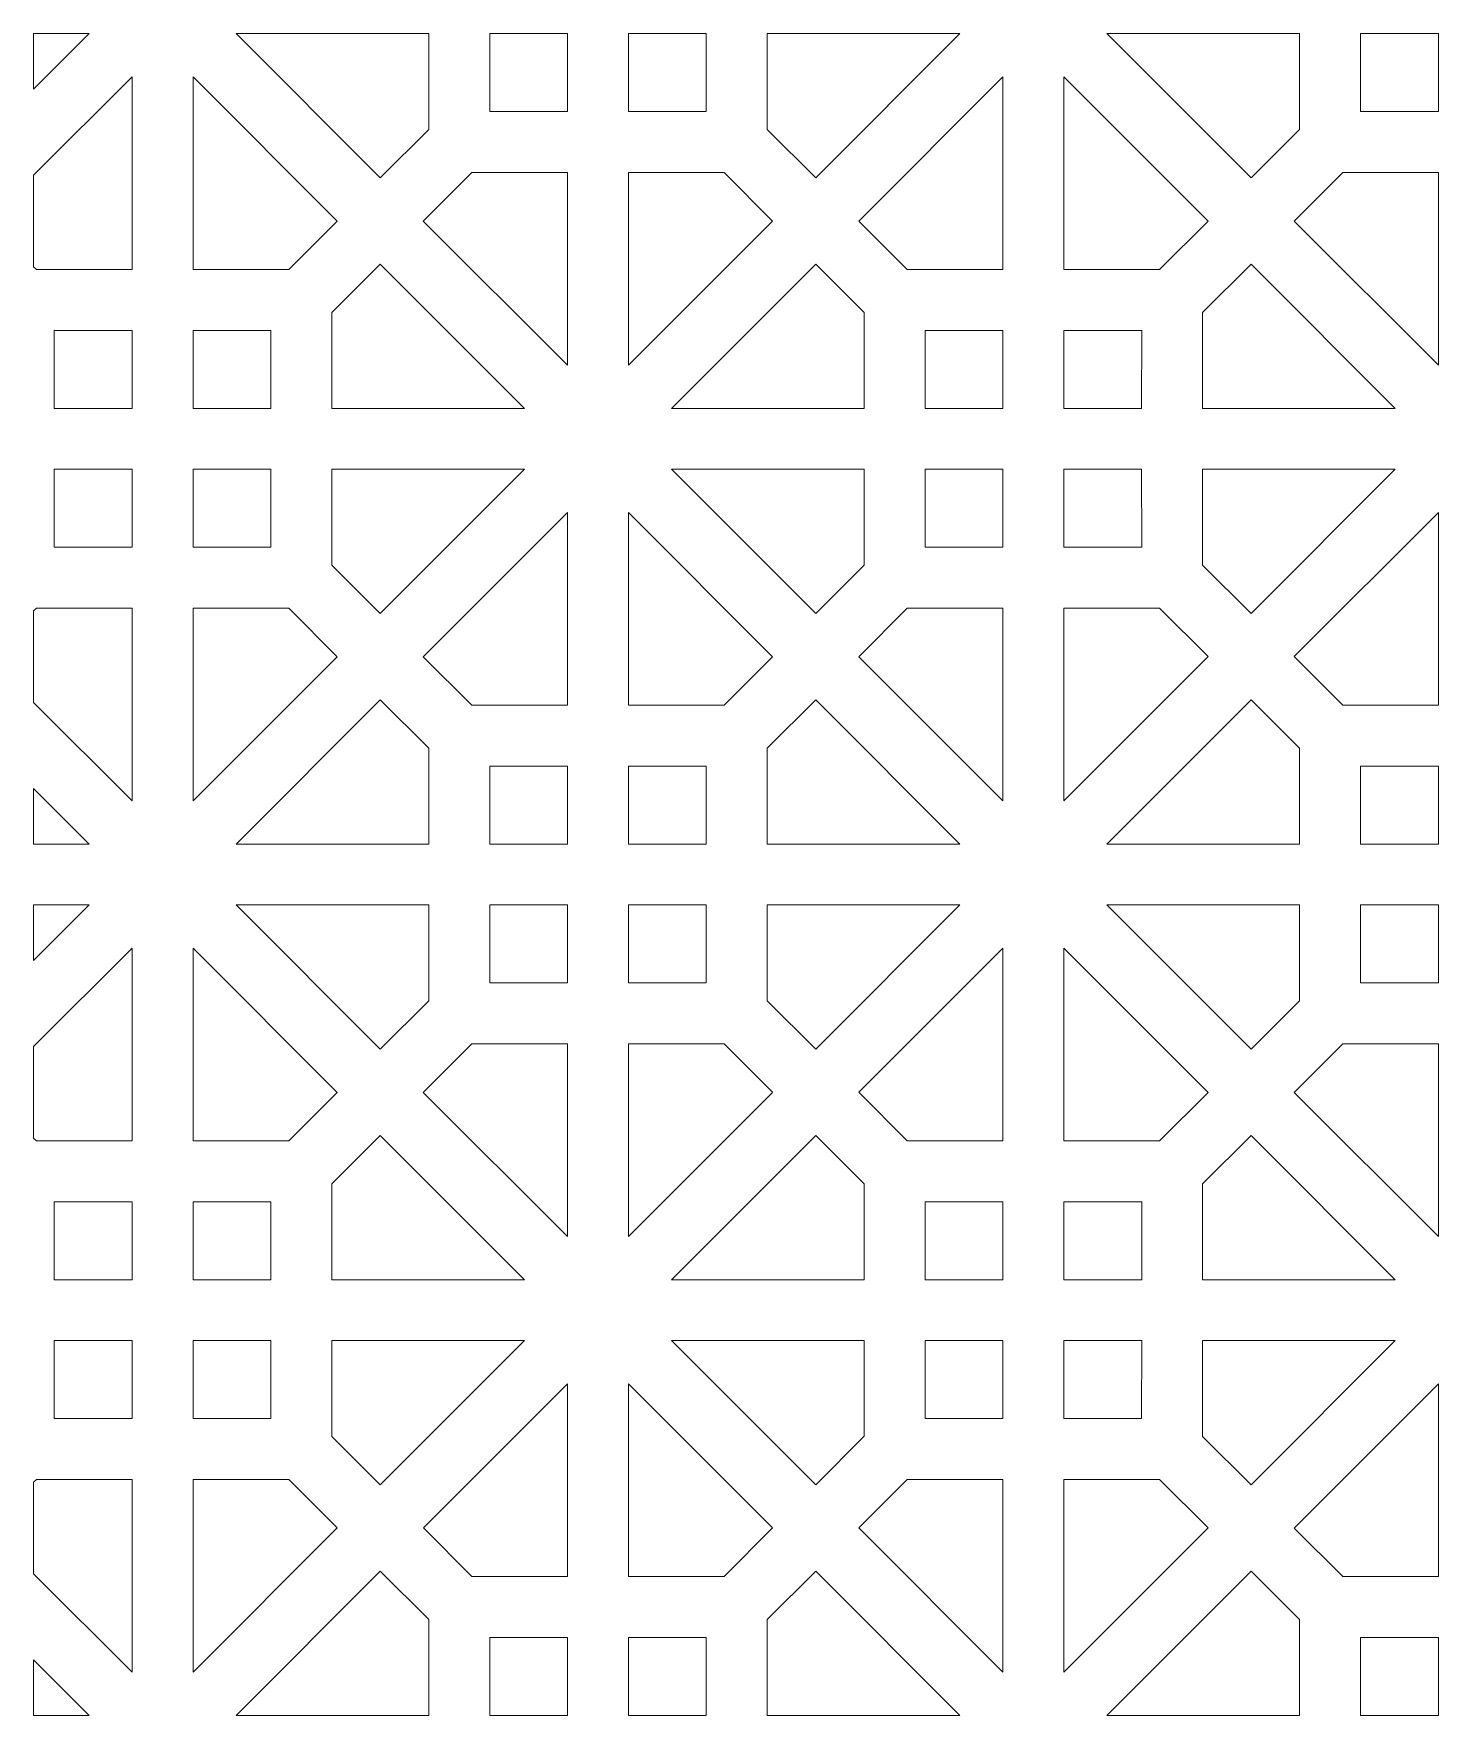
# Model space of a CAD drawing. Header units: centimetres. Extents: x -89 to 89, y -100 to 100.
# Drawn here: x -88.69 to -47.17, y -52.53 to -2.86 of the extents above; entities that cross this region are included whole.
import ezdxf

# ---------------------------------------------------------------- set-up
doc = ezdxf.new("R2010")
doc.units = ezdxf.units.CM
doc.header["$MEASUREMENT"] = 0
doc.layers.add('layer 1', color=7, linetype='Continuous')

msp = doc.modelspace()

# ---------------------------------------------------------------- linework, layer by layer
at = {"layer": 'layer 1', "color": 230, "lineweight": 9}
for points, knots in [([(-88.68714, -4.49463), (-88.68714, -4.49463), (-87.04896, -2.85646), (-87.04896, -2.85646), (-87.04896, -2.85646), (-87.04896, -2.85646), (-88.6865, -2.85623), (-88.6865, -2.85623), (-88.6865, -2.85623), (-88.6865, -2.85623), (-88.68714, -4.49463), (-88.68714, -4.49463)], [0, 0, 0, 0, 0.25, 0.25, 0.25, 0.25, 0.5, 0.5, 0.5, 0.5, 1, 1, 1, 1]), ([(-82.7034, -2.85648), (-82.7034, -2.85648), (-78.44159, -7.11829), (-78.44159, -7.11829), (-78.44159, -7.11829), (-78.44159, -7.11829), (-77.00625, -5.68331), (-77.00625, -5.68331), (-77.00625, -5.68331), (-77.00625, -5.68331), (-77.00624, -2.85621), (-77.00624, -2.85621), (-77.00624, -2.85621), (-77.00624, -2.85621), (-82.7034, -2.85648), (-82.7034, -2.85648)], [0, 0, 0, 0, 0.2, 0.2, 0.2, 0.2, 0.4, 0.4, 0.4, 0.4, 0.6, 0.6, 0.6, 0.6, 1, 1, 1, 1]), ([(-75.20688, -2.85648), (-75.20688, -2.85648), (-72.90686, -2.85648), (-72.90686, -2.85648), (-72.90686, -2.85648), (-72.90686, -2.85648), (-72.90622, -5.15617), (-72.90622, -5.15617), (-72.90622, -5.15617), (-72.90622, -5.15617), (-75.20624, -5.15617), (-75.20624, -5.15617), (-75.20624, -5.15617), (-75.20624, -5.15617), (-75.20688, -2.85648), (-75.20688, -2.85648)], [0, 0, 0, 0, 0.2, 0.2, 0.2, 0.2, 0.4, 0.4, 0.4, 0.4, 0.6, 0.6, 0.6, 0.6, 1, 1, 1, 1]), ([(-71.10686, -5.15645), (-71.10686, -5.15645), (-68.80688, -5.15644), (-68.80688, -5.15644), (-68.80688, -5.15644), (-68.80688, -5.15644), (-68.80625, -2.85621), (-68.80625, -2.85621), (-68.80625, -2.85621), (-68.80625, -2.85621), (-71.10622, -2.85622), (-71.10622, -2.85622), (-71.10622, -2.85622), (-71.10622, -2.85622), (-71.10686, -5.15645), (-71.10686, -5.15645)], [0, 0, 0, 0, 0.2, 0.2, 0.2, 0.2, 0.4, 0.4, 0.4, 0.4, 0.6, 0.6, 0.6, 0.6, 1, 1, 1, 1]), ([(-67.00688, -5.68365), (-67.00688, -5.68365), (-67.00688, -2.85648), (-67.00688, -2.85648), (-67.00688, -2.85648), (-67.00688, -2.85648), (-61.30968, -2.85621), (-61.30968, -2.85621), (-61.30968, -2.85621), (-61.30968, -2.85621), (-65.57155, -7.11806), (-65.57155, -7.11806), (-65.57155, -7.11806), (-65.57155, -7.11806), (-67.00688, -5.68365), (-67.00688, -5.68365)], [0, 0, 0, 0, 0.2, 0.2, 0.2, 0.2, 0.4, 0.4, 0.4, 0.4, 0.6, 0.6, 0.6, 0.6, 1, 1, 1, 1]), ([(-51.26812, -2.85648), (-51.26812, -2.85648), (-51.26812, -5.68378), (-51.26812, -5.68378), (-51.26812, -5.68378), (-51.26812, -5.68378), (-52.70212, -7.11814), (-52.70212, -7.11814), (-52.70212, -7.11814), (-52.70212, -7.11814), (-56.96407, -2.85621), (-56.96407, -2.85621), (-56.96407, -2.85621), (-56.96407, -2.85621), (-51.26812, -2.85648), (-51.26812, -2.85648)], [0, 0, 0, 0, 0.2, 0.2, 0.2, 0.2, 0.4, 0.4, 0.4, 0.4, 0.6, 0.6, 0.6, 0.6, 1, 1, 1, 1]), ([(-47.16814, -5.15652), (-47.16814, -5.15652), (-47.16814, -2.85648), (-47.16814, -2.85648), (-47.16814, -2.85648), (-47.16814, -2.85648), (-49.46749, -2.85621), (-49.46749, -2.85621), (-49.46749, -2.85621), (-49.46749, -2.85621), (-49.46748, -5.15625), (-49.46748, -5.15625), (-49.46748, -5.15625), (-49.46748, -5.15625), (-47.16814, -5.15652), (-47.16814, -5.15652)], [0, 0, 0, 0, 0.2, 0.2, 0.2, 0.2, 0.4, 0.4, 0.4, 0.4, 0.6, 0.6, 0.6, 0.6, 1, 1, 1, 1]), ([(-88.68714, -9.74206), (-88.68714, -9.74206), (-88.60342, -9.8258), (-88.60342, -9.8258), (-88.60342, -9.8258), (-88.60342, -9.8258), (-85.77556, -9.82553), (-85.77556, -9.82553), (-85.77556, -9.82553), (-85.77556, -9.82553), (-85.77558, -4.129), (-85.77558, -4.129), (-85.77558, -4.129), (-85.77558, -4.129), (-88.6865, -7.03992), (-88.6865, -7.03992), (-88.6865, -7.03992), (-88.6865, -7.03992), (-88.68714, -9.74206), (-88.68714, -9.74206)], [0, 0, 0, 0, 0.16666667, 0.16666667, 0.16666667, 0.16666667, 0.33333333, 0.33333333, 0.33333333, 0.33333333, 0.5, 0.5, 0.5, 0.5, 0.66666667, 0.66666667, 0.66666667, 0.66666667, 1, 1, 1, 1]), ([(-79.71436, -8.39112), (-79.71436, -8.39112), (-83.9762, -4.12927), (-83.9762, -4.12927), (-83.9762, -4.12927), (-83.9762, -4.12927), (-83.97556, -9.82553), (-83.97556, -9.82553), (-83.97556, -9.82553), (-83.97556, -9.82553), (-81.14841, -9.82553), (-81.14841, -9.82553), (-81.14841, -9.82553), (-81.14841, -9.82553), (-79.71436, -8.39112), (-79.71436, -8.39112)], [0, 0, 0, 0, 0.2, 0.2, 0.2, 0.2, 0.4, 0.4, 0.4, 0.4, 0.6, 0.6, 0.6, 0.6, 1, 1, 1, 1]), ([(-60.03749, -4.12929), (-60.03749, -4.12929), (-64.29936, -8.39119), (-64.29936, -8.39119), (-64.29936, -8.39119), (-64.29936, -8.39119), (-62.86404, -9.8256), (-62.86404, -9.8256), (-62.86404, -9.8256), (-62.86404, -9.8256), (-60.03685, -9.8256), (-60.03685, -9.8256), (-60.03685, -9.8256), (-60.03685, -9.8256), (-60.03749, -4.12929), (-60.03749, -4.12929)], [0, 0, 0, 0, 0.2, 0.2, 0.2, 0.2, 0.4, 0.4, 0.4, 0.4, 0.6, 0.6, 0.6, 0.6, 1, 1, 1, 1]), ([(-53.97555, -8.39121), (-53.97555, -8.39121), (-58.23749, -4.12928), (-58.23749, -4.12928), (-58.23749, -4.12928), (-58.23749, -4.12928), (-58.23685, -9.82559), (-58.23685, -9.82559), (-58.23685, -9.82559), (-58.23685, -9.82559), (-55.40955, -9.82561), (-55.40955, -9.82561), (-55.40955, -9.82561), (-55.40955, -9.82561), (-53.97555, -8.39121), (-53.97555, -8.39121)], [0, 0, 0, 0, 0.2, 0.2, 0.2, 0.2, 0.4, 0.4, 0.4, 0.4, 0.6, 0.6, 0.6, 0.6, 1, 1, 1, 1]), ([(-77.1688, -8.39109), (-77.1688, -8.39109), (-72.90686, -12.65302), (-72.90686, -12.65302), (-72.90686, -12.65302), (-72.90686, -12.65302), (-72.90622, -6.95617), (-72.90622, -6.95617), (-72.90622, -6.95617), (-72.90622, -6.95617), (-75.73352, -6.95615), (-75.73352, -6.95615), (-75.73352, -6.95615), (-75.73352, -6.95615), (-77.1688, -8.39109), (-77.1688, -8.39109)], [0, 0, 0, 0, 0.2, 0.2, 0.2, 0.2, 0.4, 0.4, 0.4, 0.4, 0.6, 0.6, 0.6, 0.6, 1, 1, 1, 1]), ([(-71.10686, -12.65301), (-71.10686, -12.65301), (-66.84499, -8.39111), (-66.84499, -8.39111), (-66.84499, -8.39111), (-66.84499, -8.39111), (-68.27903, -6.95616), (-68.27903, -6.95616), (-68.27903, -6.95616), (-68.27903, -6.95616), (-71.10622, -6.95616), (-71.10622, -6.95616), (-71.10622, -6.95616), (-71.10622, -6.95616), (-71.10686, -12.65301), (-71.10686, -12.65301)], [0, 0, 0, 0, 0.2, 0.2, 0.2, 0.2, 0.4, 0.4, 0.4, 0.4, 0.6, 0.6, 0.6, 0.6, 1, 1, 1, 1]), ([(-51.42998, -8.3912), (-51.42998, -8.3912), (-47.16814, -12.65305), (-47.16814, -12.65305), (-47.16814, -12.65305), (-47.16814, -12.65305), (-47.1675, -6.95625), (-47.1675, -6.95625), (-47.1675, -6.95625), (-47.1675, -6.95625), (-49.99465, -6.95625), (-49.99465, -6.95625), (-49.99465, -6.95625), (-49.99465, -6.95625), (-51.42998, -8.3912), (-51.42998, -8.3912)], [0, 0, 0, 0, 0.2, 0.2, 0.2, 0.2, 0.4, 0.4, 0.4, 0.4, 0.6, 0.6, 0.6, 0.6, 1, 1, 1, 1]), ([(-79.87622, -13.92584), (-79.87622, -13.92584), (-79.87622, -11.09854), (-79.87622, -11.09854), (-79.87622, -11.09854), (-79.87622, -11.09854), (-78.44094, -9.66364), (-78.44094, -9.66364), (-78.44094, -9.66364), (-78.44094, -9.66364), (-74.17899, -13.92557), (-74.17899, -13.92557), (-74.17899, -13.92557), (-74.17899, -13.92557), (-79.87622, -13.92584), (-79.87622, -13.92584)], [0, 0, 0, 0, 0.2, 0.2, 0.2, 0.2, 0.4, 0.4, 0.4, 0.4, 0.6, 0.6, 0.6, 0.6, 1, 1, 1, 1]), ([(-64.13747, -11.09865), (-64.13747, -11.09865), (-64.13747, -13.92582), (-64.13747, -13.92582), (-64.13747, -13.92582), (-64.13747, -13.92582), (-69.83339, -13.92555), (-69.83339, -13.92555), (-69.83339, -13.92555), (-69.83339, -13.92555), (-65.57152, -9.6637), (-65.57152, -9.6637), (-65.57152, -9.6637), (-65.57152, -9.6637), (-64.13747, -11.09865), (-64.13747, -11.09865)], [0, 0, 0, 0, 0.2, 0.2, 0.2, 0.2, 0.4, 0.4, 0.4, 0.4, 0.6, 0.6, 0.6, 0.6, 1, 1, 1, 1]), ([(-48.44095, -13.92582), (-48.44095, -13.92582), (-52.70276, -9.66401), (-52.70276, -9.66401), (-52.70276, -9.66401), (-52.70276, -9.66401), (-54.13682, -11.09845), (-54.13682, -11.09845), (-54.13682, -11.09845), (-54.13682, -11.09845), (-54.13683, -13.92555), (-54.13683, -13.92555), (-54.13683, -13.92555), (-54.13683, -13.92555), (-48.44095, -13.92582), (-48.44095, -13.92582)], [0, 0, 0, 0, 0.2, 0.2, 0.2, 0.2, 0.4, 0.4, 0.4, 0.4, 0.6, 0.6, 0.6, 0.6, 1, 1, 1, 1]), ([(-88.07622, -13.92584), (-88.07622, -13.92584), (-85.7762, -13.92584), (-85.7762, -13.92584), (-85.7762, -13.92584), (-85.7762, -13.92584), (-85.77555, -11.62553), (-85.77555, -11.62553), (-85.77555, -11.62553), (-85.77555, -11.62553), (-88.07558, -11.62553), (-88.07558, -11.62553), (-88.07558, -11.62553), (-88.07558, -11.62553), (-88.07622, -13.92584), (-88.07622, -13.92584)], [0, 0, 0, 0, 0.2, 0.2, 0.2, 0.2, 0.4, 0.4, 0.4, 0.4, 0.6, 0.6, 0.6, 0.6, 1, 1, 1, 1]), ([(-83.9762, -11.6258), (-83.9762, -11.6258), (-83.9762, -13.92584), (-83.9762, -13.92584), (-83.9762, -13.92584), (-83.9762, -13.92584), (-81.67557, -13.92557), (-81.67557, -13.92557), (-81.67557, -13.92557), (-81.67557, -13.92557), (-81.67558, -11.62553), (-81.67558, -11.62553), (-81.67558, -11.62553), (-81.67558, -11.62553), (-83.9762, -11.6258), (-83.9762, -11.6258)], [0, 0, 0, 0, 0.2, 0.2, 0.2, 0.2, 0.4, 0.4, 0.4, 0.4, 0.6, 0.6, 0.6, 0.6, 1, 1, 1, 1]), ([(-60.03749, -11.62585), (-60.03749, -11.62585), (-62.33747, -11.62586), (-62.33747, -11.62586), (-62.33747, -11.62586), (-62.33747, -11.62586), (-62.33682, -13.92555), (-62.33682, -13.92555), (-62.33682, -13.92555), (-62.33682, -13.92555), (-60.03685, -13.92554), (-60.03685, -13.92554), (-60.03685, -13.92554), (-60.03685, -13.92554), (-60.03749, -11.62585), (-60.03749, -11.62585)], [0, 0, 0, 0, 0.2, 0.2, 0.2, 0.2, 0.4, 0.4, 0.4, 0.4, 0.6, 0.6, 0.6, 0.6, 1, 1, 1, 1]), ([(-55.93747, -13.92582), (-55.93747, -13.92582), (-58.23749, -13.92582), (-58.23749, -13.92582), (-58.23749, -13.92582), (-58.23749, -13.92582), (-58.23685, -11.62559), (-58.23685, -11.62559), (-58.23685, -11.62559), (-58.23685, -11.62559), (-55.93683, -11.62559), (-55.93683, -11.62559), (-55.93683, -11.62559), (-55.93683, -11.62559), (-55.93747, -13.92582), (-55.93747, -13.92582)], [0, 0, 0, 0, 0.2, 0.2, 0.2, 0.2, 0.4, 0.4, 0.4, 0.4, 0.6, 0.6, 0.6, 0.6, 1, 1, 1, 1]), ([(-88.07622, -15.72584), (-88.07622, -15.72584), (-85.7762, -15.72584), (-85.7762, -15.72584), (-85.7762, -15.72584), (-85.7762, -15.72584), (-85.77556, -18.02553), (-85.77556, -18.02553), (-85.77556, -18.02553), (-85.77556, -18.02553), (-88.07558, -18.02553), (-88.07558, -18.02553), (-88.07558, -18.02553), (-88.07558, -18.02553), (-88.07622, -15.72584), (-88.07622, -15.72584)], [0, 0, 0, 0, 0.2, 0.2, 0.2, 0.2, 0.4, 0.4, 0.4, 0.4, 0.6, 0.6, 0.6, 0.6, 1, 1, 1, 1]), ([(-83.9762, -18.02581), (-83.9762, -18.02581), (-81.67622, -18.0258), (-81.67622, -18.0258), (-81.67622, -18.0258), (-81.67622, -18.0258), (-81.67559, -15.72557), (-81.67559, -15.72557), (-81.67559, -15.72557), (-81.67559, -15.72557), (-83.97556, -15.72558), (-83.97556, -15.72558), (-83.97556, -15.72558), (-83.97556, -15.72558), (-83.9762, -18.02581), (-83.9762, -18.02581)], [0, 0, 0, 0, 0.2, 0.2, 0.2, 0.2, 0.4, 0.4, 0.4, 0.4, 0.6, 0.6, 0.6, 0.6, 1, 1, 1, 1]), ([(-79.87622, -18.55301), (-79.87622, -18.55301), (-79.87622, -15.72584), (-79.87622, -15.72584), (-79.87622, -15.72584), (-79.87622, -15.72584), (-74.17902, -15.72557), (-74.17902, -15.72557), (-74.17902, -15.72557), (-74.17902, -15.72557), (-78.44089, -19.98742), (-78.44089, -19.98742), (-78.44089, -19.98742), (-78.44089, -19.98742), (-79.87622, -18.55301), (-79.87622, -18.55301)], [0, 0, 0, 0, 0.2, 0.2, 0.2, 0.2, 0.4, 0.4, 0.4, 0.4, 0.6, 0.6, 0.6, 0.6, 1, 1, 1, 1]), ([(-64.13747, -15.72582), (-64.13747, -15.72582), (-64.13747, -18.55312), (-64.13747, -18.55312), (-64.13747, -18.55312), (-64.13747, -18.55312), (-65.57147, -19.98748), (-65.57147, -19.98748), (-65.57147, -19.98748), (-65.57147, -19.98748), (-69.83342, -15.72555), (-69.83342, -15.72555), (-69.83342, -15.72555), (-69.83342, -15.72555), (-64.13747, -15.72582), (-64.13747, -15.72582)], [0, 0, 0, 0, 0.2, 0.2, 0.2, 0.2, 0.4, 0.4, 0.4, 0.4, 0.6, 0.6, 0.6, 0.6, 1, 1, 1, 1]), ([(-60.03749, -18.02586), (-60.03749, -18.02586), (-60.03749, -15.72582), (-60.03749, -15.72582), (-60.03749, -15.72582), (-60.03749, -15.72582), (-62.33684, -15.72555), (-62.33684, -15.72555), (-62.33684, -15.72555), (-62.33684, -15.72555), (-62.33683, -18.02559), (-62.33683, -18.02559), (-62.33683, -18.02559), (-62.33683, -18.02559), (-60.03749, -18.02586), (-60.03749, -18.02586)], [0, 0, 0, 0, 0.2, 0.2, 0.2, 0.2, 0.4, 0.4, 0.4, 0.4, 0.6, 0.6, 0.6, 0.6, 1, 1, 1, 1]), ([(-55.93747, -15.72582), (-55.93747, -15.72582), (-58.23749, -15.72582), (-58.23749, -15.72582), (-58.23749, -15.72582), (-58.23749, -15.72582), (-58.23686, -18.02559), (-58.23686, -18.02559), (-58.23686, -18.02559), (-58.23686, -18.02559), (-55.93683, -18.02559), (-55.93683, -18.02559), (-55.93683, -18.02559), (-55.93683, -18.02559), (-55.93747, -15.72582), (-55.93747, -15.72582)], [0, 0, 0, 0, 0.2, 0.2, 0.2, 0.2, 0.4, 0.4, 0.4, 0.4, 0.6, 0.6, 0.6, 0.6, 1, 1, 1, 1]), ([(-52.70279, -19.9877), (-52.70279, -19.9877), (-54.13684, -18.5528), (-54.13684, -18.5528), (-54.13684, -18.5528), (-54.13684, -18.5528), (-54.13683, -15.72555), (-54.13683, -15.72555), (-54.13683, -15.72555), (-54.13683, -15.72555), (-48.4403, -15.72555), (-48.4403, -15.72555), (-48.4403, -15.72555), (-48.4403, -15.72555), (-52.70279, -19.9877), (-52.70279, -19.9877)], [0, 0, 0, 0, 0.2, 0.2, 0.2, 0.2, 0.4, 0.4, 0.4, 0.4, 0.6, 0.6, 0.6, 0.6, 1, 1, 1, 1]), ([(-72.90683, -16.99865), (-72.90683, -16.99865), (-77.1687, -21.26055), (-77.1687, -21.26055), (-77.1687, -21.26055), (-77.1687, -21.26055), (-75.73338, -22.69496), (-75.73338, -22.69496), (-75.73338, -22.69496), (-75.73338, -22.69496), (-72.90619, -22.69496), (-72.90619, -22.69496), (-72.90619, -22.69496), (-72.90619, -22.69496), (-72.90683, -16.99865), (-72.90683, -16.99865)], [0, 0, 0, 0, 0.2, 0.2, 0.2, 0.2, 0.4, 0.4, 0.4, 0.4, 0.6, 0.6, 0.6, 0.6, 1, 1, 1, 1]), ([(-66.84489, -21.26057), (-66.84489, -21.26057), (-71.10683, -16.99864), (-71.10683, -16.99864), (-71.10683, -16.99864), (-71.10683, -16.99864), (-71.10619, -22.69495), (-71.10619, -22.69495), (-71.10619, -22.69495), (-71.10619, -22.69495), (-68.27889, -22.69497), (-68.27889, -22.69497), (-68.27889, -22.69497), (-68.27889, -22.69497), (-66.84489, -21.26057), (-66.84489, -21.26057)], [0, 0, 0, 0, 0.2, 0.2, 0.2, 0.2, 0.4, 0.4, 0.4, 0.4, 0.6, 0.6, 0.6, 0.6, 1, 1, 1, 1]), ([(-47.16815, -16.99863), (-47.16815, -16.99863), (-47.16813, -22.69516), (-47.16813, -22.69516), (-47.16813, -22.69516), (-47.16813, -22.69516), (-49.99471, -22.69489), (-49.99471, -22.69489), (-49.99471, -22.69489), (-49.99471, -22.69489), (-51.42937, -21.26023), (-51.42937, -21.26023), (-51.42937, -21.26023), (-51.42937, -21.26023), (-47.16815, -16.99863), (-47.16815, -16.99863)], [0, 0, 0, 0, 0.2, 0.2, 0.2, 0.2, 0.4, 0.4, 0.4, 0.4, 0.6, 0.6, 0.6, 0.6, 1, 1, 1, 1]), ([(-88.68713, -22.61142), (-88.68713, -22.61142), (-85.77556, -25.52211), (-85.77556, -25.52211), (-85.77556, -25.52211), (-85.77556, -25.52211), (-85.77556, -19.82553), (-85.77556, -19.82553), (-85.77556, -19.82553), (-85.77556, -19.82553), (-88.60286, -19.82551), (-88.60286, -19.82551), (-88.60286, -19.82551), (-88.60286, -19.82551), (-88.68714, -19.90942), (-88.68714, -19.90942), (-88.68714, -19.90942), (-88.68714, -19.90942), (-88.68713, -22.61142), (-88.68713, -22.61142)], [0, 0, 0, 0, 0.16666667, 0.16666667, 0.16666667, 0.16666667, 0.33333333, 0.33333333, 0.33333333, 0.33333333, 0.5, 0.5, 0.5, 0.5, 0.66666667, 0.66666667, 0.66666667, 0.66666667, 1, 1, 1, 1]), ([(-83.9762, -25.52237), (-83.9762, -25.52237), (-79.71433, -21.26047), (-79.71433, -21.26047), (-79.71433, -21.26047), (-79.71433, -21.26047), (-81.14837, -19.82552), (-81.14837, -19.82552), (-81.14837, -19.82552), (-81.14837, -19.82552), (-83.97556, -19.82552), (-83.97556, -19.82552), (-83.97556, -19.82552), (-83.97556, -19.82552), (-83.9762, -25.52237), (-83.9762, -25.52237)], [0, 0, 0, 0, 0.2, 0.2, 0.2, 0.2, 0.4, 0.4, 0.4, 0.4, 0.6, 0.6, 0.6, 0.6, 1, 1, 1, 1]), ([(-64.29933, -21.26054), (-64.29933, -21.26054), (-60.03749, -25.52239), (-60.03749, -25.52239), (-60.03749, -25.52239), (-60.03749, -25.52239), (-60.03685, -19.82559), (-60.03685, -19.82559), (-60.03685, -19.82559), (-60.03685, -19.82559), (-62.864, -19.82559), (-62.864, -19.82559), (-62.864, -19.82559), (-62.864, -19.82559), (-64.29933, -21.26054), (-64.29933, -21.26054)], [0, 0, 0, 0, 0.2, 0.2, 0.2, 0.2, 0.4, 0.4, 0.4, 0.4, 0.6, 0.6, 0.6, 0.6, 1, 1, 1, 1]), ([(-58.23749, -19.82586), (-58.23749, -19.82586), (-55.41027, -19.82586), (-55.41027, -19.82586), (-55.41027, -19.82586), (-55.41027, -19.82586), (-53.975, -21.26022), (-53.975, -21.26022), (-53.975, -21.26022), (-53.975, -21.26022), (-58.2368, -25.52209), (-58.2368, -25.52209), (-58.2368, -25.52209), (-58.2368, -25.52209), (-58.23749, -19.82586), (-58.23749, -19.82586)], [0, 0, 0, 0, 0.2, 0.2, 0.2, 0.2, 0.4, 0.4, 0.4, 0.4, 0.6, 0.6, 0.6, 0.6, 1, 1, 1, 1]), ([(-77.00681, -23.96801), (-77.00681, -23.96801), (-77.00681, -26.79518), (-77.00681, -26.79518), (-77.00681, -26.79518), (-77.00681, -26.79518), (-82.70273, -26.79491), (-82.70273, -26.79491), (-82.70273, -26.79491), (-82.70273, -26.79491), (-78.44086, -22.53306), (-78.44086, -22.53306), (-78.44086, -22.53306), (-78.44086, -22.53306), (-77.00681, -23.96801), (-77.00681, -23.96801)], [0, 0, 0, 0, 0.2, 0.2, 0.2, 0.2, 0.4, 0.4, 0.4, 0.4, 0.6, 0.6, 0.6, 0.6, 1, 1, 1, 1]), ([(-61.31029, -26.79518), (-61.31029, -26.79518), (-65.5721, -22.53337), (-65.5721, -22.53337), (-65.5721, -22.53337), (-65.5721, -22.53337), (-67.00616, -23.96781), (-67.00616, -23.96781), (-67.00616, -23.96781), (-67.00616, -23.96781), (-67.00617, -26.79491), (-67.00617, -26.79491), (-67.00617, -26.79491), (-67.00617, -26.79491), (-61.31029, -26.79518), (-61.31029, -26.79518)], [0, 0, 0, 0, 0.2, 0.2, 0.2, 0.2, 0.4, 0.4, 0.4, 0.4, 0.6, 0.6, 0.6, 0.6, 1, 1, 1, 1]), ([(-56.96472, -26.7952), (-56.96472, -26.7952), (-52.7028, -22.53329), (-52.7028, -22.53329), (-52.7028, -22.53329), (-52.7028, -22.53329), (-51.2675, -23.96768), (-51.2675, -23.96768), (-51.2675, -23.96768), (-51.2675, -23.96768), (-51.26751, -26.79493), (-51.26751, -26.79493), (-51.26751, -26.79493), (-51.26751, -26.79493), (-56.96472, -26.7952), (-56.96472, -26.7952)], [0, 0, 0, 0, 0.2, 0.2, 0.2, 0.2, 0.4, 0.4, 0.4, 0.4, 0.6, 0.6, 0.6, 0.6, 1, 1, 1, 1]), ([(-72.90683, -24.49521), (-72.90683, -24.49521), (-75.20681, -24.49522), (-75.20681, -24.49522), (-75.20681, -24.49522), (-75.20681, -24.49522), (-75.20616, -26.79491), (-75.20616, -26.79491), (-75.20616, -26.79491), (-75.20616, -26.79491), (-72.90619, -26.7949), (-72.90619, -26.7949), (-72.90619, -26.7949), (-72.90619, -26.7949), (-72.90683, -24.49521), (-72.90683, -24.49521)], [0, 0, 0, 0, 0.2, 0.2, 0.2, 0.2, 0.4, 0.4, 0.4, 0.4, 0.6, 0.6, 0.6, 0.6, 1, 1, 1, 1]), ([(-68.80681, -26.79518), (-68.80681, -26.79518), (-71.10683, -26.79518), (-71.10683, -26.79518), (-71.10683, -26.79518), (-71.10683, -26.79518), (-71.10619, -24.49495), (-71.10619, -24.49495), (-71.10619, -24.49495), (-71.10619, -24.49495), (-68.80617, -24.49495), (-68.80617, -24.49495), (-68.80617, -24.49495), (-68.80617, -24.49495), (-68.80681, -26.79518), (-68.80681, -26.79518)], [0, 0, 0, 0, 0.2, 0.2, 0.2, 0.2, 0.4, 0.4, 0.4, 0.4, 0.6, 0.6, 0.6, 0.6, 1, 1, 1, 1]), ([(-49.46815, -26.7952), (-49.46815, -26.7952), (-47.16813, -26.7952), (-47.16813, -26.7952), (-47.16813, -26.7952), (-47.16813, -26.7952), (-47.16748, -24.49489), (-47.16748, -24.49489), (-47.16748, -24.49489), (-47.16748, -24.49489), (-49.46751, -24.49489), (-49.46751, -24.49489), (-49.46751, -24.49489), (-49.46751, -24.49489), (-49.46815, -26.7952), (-49.46815, -26.7952)], [0, 0, 0, 0, 0.2, 0.2, 0.2, 0.2, 0.4, 0.4, 0.4, 0.4, 0.6, 0.6, 0.6, 0.6, 1, 1, 1, 1]), ([(-88.68713, -26.79518), (-88.68713, -26.79518), (-88.68713, -25.15701), (-88.68713, -25.15701), (-88.68713, -25.15701), (-88.68713, -25.15701), (-87.04835, -26.79491), (-87.04835, -26.79491), (-87.04835, -26.79491), (-87.04835, -26.79491), (-88.68713, -26.79518), (-88.68713, -26.79518)], [0, 0, 0, 0, 0.25, 0.25, 0.25, 0.25, 0.5, 0.5, 0.5, 0.5, 1, 1, 1, 1]), ([(-88.68714, -30.23329), (-88.68714, -30.23329), (-87.04902, -28.59518), (-87.04902, -28.59518), (-87.04902, -28.59518), (-87.04902, -28.59518), (-88.6865, -28.59492), (-88.6865, -28.59492), (-88.6865, -28.59492), (-88.6865, -28.59492), (-88.68714, -30.23329), (-88.68714, -30.23329)], [0, 0, 0, 0, 0.25, 0.25, 0.25, 0.25, 0.5, 0.5, 0.5, 0.5, 1, 1, 1, 1]), ([(-77.00681, -28.59518), (-77.00681, -28.59518), (-77.00681, -31.42248), (-77.00681, -31.42248), (-77.00681, -31.42248), (-77.00681, -31.42248), (-78.44081, -32.85684), (-78.44081, -32.85684), (-78.44081, -32.85684), (-78.44081, -32.85684), (-82.70276, -28.59491), (-82.70276, -28.59491), (-82.70276, -28.59491), (-82.70276, -28.59491), (-77.00681, -28.59518), (-77.00681, -28.59518)], [0, 0, 0, 0, 0.2, 0.2, 0.2, 0.2, 0.4, 0.4, 0.4, 0.4, 0.6, 0.6, 0.6, 0.6, 1, 1, 1, 1]), ([(-72.90683, -30.89522), (-72.90683, -30.89522), (-72.90683, -28.59518), (-72.90683, -28.59518), (-72.90683, -28.59518), (-72.90683, -28.59518), (-75.20618, -28.59491), (-75.20618, -28.59491), (-75.20618, -28.59491), (-75.20618, -28.59491), (-75.20617, -30.89495), (-75.20617, -30.89495), (-75.20617, -30.89495), (-75.20617, -30.89495), (-72.90683, -30.89522), (-72.90683, -30.89522)], [0, 0, 0, 0, 0.2, 0.2, 0.2, 0.2, 0.4, 0.4, 0.4, 0.4, 0.6, 0.6, 0.6, 0.6, 1, 1, 1, 1]), ([(-68.80681, -28.59518), (-68.80681, -28.59518), (-71.10683, -28.59518), (-71.10683, -28.59518), (-71.10683, -28.59518), (-71.10683, -28.59518), (-71.1062, -30.89495), (-71.1062, -30.89495), (-71.1062, -30.89495), (-71.1062, -30.89495), (-68.80617, -30.89495), (-68.80617, -30.89495), (-68.80617, -30.89495), (-68.80617, -30.89495), (-68.80681, -28.59518), (-68.80681, -28.59518)], [0, 0, 0, 0, 0.2, 0.2, 0.2, 0.2, 0.4, 0.4, 0.4, 0.4, 0.6, 0.6, 0.6, 0.6, 1, 1, 1, 1]), ([(-65.57213, -32.85706), (-65.57213, -32.85706), (-65.57216, -32.85709), (-65.57216, -32.85709), (-65.57216, -32.85709), (-65.57216, -32.85709), (-65.57155, -32.85679), (-65.57155, -32.85679), (-65.57155, -32.85679), (-65.57155, -32.85679), (-67.00618, -31.42216), (-67.00618, -31.42216), (-67.00618, -31.42216), (-67.00618, -31.42216), (-67.00617, -28.59491), (-67.00617, -28.59491), (-67.00617, -28.59491), (-67.00617, -28.59491), (-61.30968, -28.59491), (-61.30968, -28.59491), (-61.30968, -28.59491), (-61.30968, -28.59491), (-65.57213, -32.85706), (-65.57213, -32.85706)], [0, 0, 0, 0, 0.14285714, 0.14285714, 0.14285714, 0.14285714, 0.28571429, 0.28571429, 0.28571429, 0.28571429, 0.42857143, 0.42857143, 0.42857143, 0.42857143, 0.57142857, 0.57142857, 0.57142857, 0.57142857, 0.71428571, 0.71428571, 0.71428571, 0.71428571, 1, 1, 1, 1]), ([(-56.96467, -28.5952), (-56.96467, -28.5952), (-52.70286, -32.85701), (-52.70286, -32.85701), (-52.70286, -32.85701), (-52.70286, -32.85701), (-51.26752, -31.42203), (-51.26752, -31.42203), (-51.26752, -31.42203), (-51.26752, -31.42203), (-51.26751, -28.59493), (-51.26751, -28.59493), (-51.26751, -28.59493), (-51.26751, -28.59493), (-56.96467, -28.5952), (-56.96467, -28.5952)], [0, 0, 0, 0, 0.2, 0.2, 0.2, 0.2, 0.4, 0.4, 0.4, 0.4, 0.6, 0.6, 0.6, 0.6, 1, 1, 1, 1]), ([(-49.46815, -28.5952), (-49.46815, -28.5952), (-47.16813, -28.5952), (-47.16813, -28.5952), (-47.16813, -28.5952), (-47.16813, -28.5952), (-47.16749, -30.89489), (-47.16749, -30.89489), (-47.16749, -30.89489), (-47.16749, -30.89489), (-49.46751, -30.89489), (-49.46751, -30.89489), (-49.46751, -30.89489), (-49.46751, -30.89489), (-49.46815, -28.5952), (-49.46815, -28.5952)], [0, 0, 0, 0, 0.2, 0.2, 0.2, 0.2, 0.4, 0.4, 0.4, 0.4, 0.6, 0.6, 0.6, 0.6, 1, 1, 1, 1]), ([(-88.68714, -32.77898), (-88.68714, -32.77898), (-88.68714, -35.4808), (-88.68714, -35.4808), (-88.68714, -35.4808), (-88.68714, -35.4808), (-88.60338, -35.56457), (-88.60338, -35.56457), (-88.60338, -35.56457), (-88.60338, -35.56457), (-85.77555, -35.5643), (-85.77555, -35.5643), (-85.77555, -35.5643), (-85.77555, -35.5643), (-85.77555, -29.86772), (-85.77555, -29.86772), (-85.77555, -29.86772), (-85.77555, -29.86772), (-88.68714, -32.77898), (-88.68714, -32.77898)], [0, 0, 0, 0, 0.16666667, 0.16666667, 0.16666667, 0.16666667, 0.33333333, 0.33333333, 0.33333333, 0.33333333, 0.5, 0.5, 0.5, 0.5, 0.66666667, 0.66666667, 0.66666667, 0.66666667, 1, 1, 1, 1]), ([(-79.71425, -34.12991), (-79.71425, -34.12991), (-83.97619, -29.86798), (-83.97619, -29.86798), (-83.97619, -29.86798), (-83.97619, -29.86798), (-83.97555, -35.56429), (-83.97555, -35.56429), (-83.97555, -35.56429), (-83.97555, -35.56429), (-81.14825, -35.56431), (-81.14825, -35.56431), (-81.14825, -35.56431), (-81.14825, -35.56431), (-79.71425, -34.12991), (-79.71425, -34.12991)], [0, 0, 0, 0, 0.2, 0.2, 0.2, 0.2, 0.4, 0.4, 0.4, 0.4, 0.6, 0.6, 0.6, 0.6, 1, 1, 1, 1]), ([(-60.03749, -29.86799), (-60.03749, -29.86799), (-60.03747, -35.56452), (-60.03747, -35.56452), (-60.03747, -35.56452), (-60.03747, -35.56452), (-62.86405, -35.56425), (-62.86405, -35.56425), (-62.86405, -35.56425), (-62.86405, -35.56425), (-64.29871, -34.12959), (-64.29871, -34.12959), (-64.29871, -34.12959), (-64.29871, -34.12959), (-60.03749, -29.86799), (-60.03749, -29.86799)], [0, 0, 0, 0, 0.2, 0.2, 0.2, 0.2, 0.4, 0.4, 0.4, 0.4, 0.6, 0.6, 0.6, 0.6, 1, 1, 1, 1]), ([(-53.97563, -34.12984), (-53.97563, -34.12984), (-58.23747, -29.86799), (-58.23747, -29.86799), (-58.23747, -29.86799), (-58.23747, -29.86799), (-58.23683, -35.56425), (-58.23683, -35.56425), (-58.23683, -35.56425), (-58.23683, -35.56425), (-55.40968, -35.56425), (-55.40968, -35.56425), (-55.40968, -35.56425), (-55.40968, -35.56425), (-53.97563, -34.12984), (-53.97563, -34.12984)], [0, 0, 0, 0, 0.2, 0.2, 0.2, 0.2, 0.4, 0.4, 0.4, 0.4, 0.6, 0.6, 0.6, 0.6, 1, 1, 1, 1]), ([(-77.16867, -34.1299), (-77.16867, -34.1299), (-72.90683, -38.39175), (-72.90683, -38.39175), (-72.90683, -38.39175), (-72.90683, -38.39175), (-72.90619, -32.69495), (-72.90619, -32.69495), (-72.90619, -32.69495), (-72.90619, -32.69495), (-75.73334, -32.69495), (-75.73334, -32.69495), (-75.73334, -32.69495), (-75.73334, -32.69495), (-77.16867, -34.1299), (-77.16867, -34.1299)], [0, 0, 0, 0, 0.2, 0.2, 0.2, 0.2, 0.4, 0.4, 0.4, 0.4, 0.6, 0.6, 0.6, 0.6, 1, 1, 1, 1]), ([(-71.10683, -32.69522), (-71.10683, -32.69522), (-68.27961, -32.69522), (-68.27961, -32.69522), (-68.27961, -32.69522), (-68.27961, -32.69522), (-66.84433, -34.12959), (-66.84433, -34.12959), (-66.84433, -34.12959), (-66.84433, -34.12959), (-66.84431, -34.12961), (-66.84431, -34.12961), (-66.84431, -34.12961), (-66.84431, -34.12961), (-66.86559, -34.15089), (-66.86559, -34.15089), (-66.86559, -34.15089), (-66.86559, -34.15089), (-71.10615, -38.39146), (-71.10615, -38.39146), (-71.10615, -38.39146), (-71.10615, -38.39146), (-71.10683, -32.69522), (-71.10683, -32.69522)], [0, 0, 0, 0, 0.14285714, 0.14285714, 0.14285714, 0.14285714, 0.28571429, 0.28571429, 0.28571429, 0.28571429, 0.42857143, 0.42857143, 0.42857143, 0.42857143, 0.57142857, 0.57142857, 0.57142857, 0.57142857, 0.71428571, 0.71428571, 0.71428571, 0.71428571, 1, 1, 1, 1]), ([(-51.43007, -34.12981), (-51.43007, -34.12981), (-47.16813, -38.39174), (-47.16813, -38.39174), (-47.16813, -38.39174), (-47.16813, -38.39174), (-47.16749, -32.69489), (-47.16749, -32.69489), (-47.16749, -32.69489), (-47.16749, -32.69489), (-49.99479, -32.69487), (-49.99479, -32.69487), (-49.99479, -32.69487), (-49.99479, -32.69487), (-51.43007, -34.12981), (-51.43007, -34.12981)], [0, 0, 0, 0, 0.2, 0.2, 0.2, 0.2, 0.4, 0.4, 0.4, 0.4, 0.6, 0.6, 0.6, 0.6, 1, 1, 1, 1]), ([(-74.17965, -39.66452), (-74.17965, -39.66452), (-78.44146, -35.40271), (-78.44146, -35.40271), (-78.44146, -35.40271), (-78.44146, -35.40271), (-79.87552, -36.83715), (-79.87552, -36.83715), (-79.87552, -36.83715), (-79.87552, -36.83715), (-79.87553, -39.66425), (-79.87553, -39.66425), (-79.87553, -39.66425), (-79.87553, -39.66425), (-74.17965, -39.66452), (-74.17965, -39.66452)], [0, 0, 0, 0, 0.2, 0.2, 0.2, 0.2, 0.4, 0.4, 0.4, 0.4, 0.6, 0.6, 0.6, 0.6, 1, 1, 1, 1]), ([(-69.83406, -39.66456), (-69.83406, -39.66456), (-65.57214, -35.40265), (-65.57214, -35.40265), (-65.57214, -35.40265), (-65.57214, -35.40265), (-64.13684, -36.83704), (-64.13684, -36.83704), (-64.13684, -36.83704), (-64.13684, -36.83704), (-64.13685, -39.66429), (-64.13685, -39.66429), (-64.13685, -39.66429), (-64.13685, -39.66429), (-69.83406, -39.66456), (-69.83406, -39.66456)], [0, 0, 0, 0, 0.2, 0.2, 0.2, 0.2, 0.4, 0.4, 0.4, 0.4, 0.6, 0.6, 0.6, 0.6, 1, 1, 1, 1]), ([(-54.13749, -39.66456), (-54.13749, -39.66456), (-54.13749, -36.83726), (-54.13749, -36.83726), (-54.13749, -36.83726), (-54.13749, -36.83726), (-52.70221, -35.40236), (-52.70221, -35.40236), (-52.70221, -35.40236), (-52.70221, -35.40236), (-48.44026, -39.66429), (-48.44026, -39.66429), (-48.44026, -39.66429), (-48.44026, -39.66429), (-54.13749, -39.66456), (-54.13749, -39.66456)], [0, 0, 0, 0, 0.2, 0.2, 0.2, 0.2, 0.4, 0.4, 0.4, 0.4, 0.6, 0.6, 0.6, 0.6, 1, 1, 1, 1]), ([(-85.77619, -37.36455), (-85.77619, -37.36455), (-88.07617, -37.36456), (-88.07617, -37.36456), (-88.07617, -37.36456), (-88.07617, -37.36456), (-88.07552, -39.66425), (-88.07552, -39.66425), (-88.07552, -39.66425), (-88.07552, -39.66425), (-85.77555, -39.66424), (-85.77555, -39.66424), (-85.77555, -39.66424), (-85.77555, -39.66424), (-85.77619, -37.36455), (-85.77619, -37.36455)], [0, 0, 0, 0, 0.2, 0.2, 0.2, 0.2, 0.4, 0.4, 0.4, 0.4, 0.6, 0.6, 0.6, 0.6, 1, 1, 1, 1]), ([(-81.67617, -39.66452), (-81.67617, -39.66452), (-83.97619, -39.66452), (-83.97619, -39.66452), (-83.97619, -39.66452), (-83.97619, -39.66452), (-83.97555, -37.36429), (-83.97555, -37.36429), (-83.97555, -37.36429), (-83.97555, -37.36429), (-81.67553, -37.36429), (-81.67553, -37.36429), (-81.67553, -37.36429), (-81.67553, -37.36429), (-81.67617, -39.66452), (-81.67617, -39.66452)], [0, 0, 0, 0, 0.2, 0.2, 0.2, 0.2, 0.4, 0.4, 0.4, 0.4, 0.6, 0.6, 0.6, 0.6, 1, 1, 1, 1]), ([(-62.33749, -39.66456), (-62.33749, -39.66456), (-60.03747, -39.66456), (-60.03747, -39.66456), (-60.03747, -39.66456), (-60.03747, -39.66456), (-60.03682, -37.36425), (-60.03682, -37.36425), (-60.03682, -37.36425), (-60.03682, -37.36425), (-62.33685, -37.36425), (-62.33685, -37.36425), (-62.33685, -37.36425), (-62.33685, -37.36425), (-62.33749, -39.66456), (-62.33749, -39.66456)], [0, 0, 0, 0, 0.2, 0.2, 0.2, 0.2, 0.4, 0.4, 0.4, 0.4, 0.6, 0.6, 0.6, 0.6, 1, 1, 1, 1]), ([(-58.23747, -37.36452), (-58.23747, -37.36452), (-58.23747, -39.66456), (-58.23747, -39.66456), (-58.23747, -39.66456), (-58.23747, -39.66456), (-55.93684, -39.66429), (-55.93684, -39.66429), (-55.93684, -39.66429), (-55.93684, -39.66429), (-55.93685, -37.36425), (-55.93685, -37.36425), (-55.93685, -37.36425), (-55.93685, -37.36425), (-58.23747, -37.36452), (-58.23747, -37.36452)], [0, 0, 0, 0, 0.2, 0.2, 0.2, 0.2, 0.4, 0.4, 0.4, 0.4, 0.6, 0.6, 0.6, 0.6, 1, 1, 1, 1]), ([(-85.77619, -43.76456), (-85.77619, -43.76456), (-85.77619, -41.46452), (-85.77619, -41.46452), (-85.77619, -41.46452), (-85.77619, -41.46452), (-88.07554, -41.46425), (-88.07554, -41.46425), (-88.07554, -41.46425), (-88.07554, -41.46425), (-88.07553, -43.76429), (-88.07553, -43.76429), (-88.07553, -43.76429), (-88.07553, -43.76429), (-85.77619, -43.76456), (-85.77619, -43.76456)], [0, 0, 0, 0, 0.2, 0.2, 0.2, 0.2, 0.4, 0.4, 0.4, 0.4, 0.6, 0.6, 0.6, 0.6, 1, 1, 1, 1]), ([(-81.67617, -41.46452), (-81.67617, -41.46452), (-83.97619, -41.46452), (-83.97619, -41.46452), (-83.97619, -41.46452), (-83.97619, -41.46452), (-83.97556, -43.76429), (-83.97556, -43.76429), (-83.97556, -43.76429), (-83.97556, -43.76429), (-81.67553, -43.76429), (-81.67553, -43.76429), (-81.67553, -43.76429), (-81.67553, -43.76429), (-81.67617, -41.46452), (-81.67617, -41.46452)], [0, 0, 0, 0, 0.2, 0.2, 0.2, 0.2, 0.4, 0.4, 0.4, 0.4, 0.6, 0.6, 0.6, 0.6, 1, 1, 1, 1]), ([(-74.1796, -41.46452), (-74.1796, -41.46452), (-78.44152, -45.72643), (-78.44152, -45.72643), (-78.44152, -45.72643), (-78.44152, -45.72643), (-79.87554, -44.2915), (-79.87554, -44.2915), (-79.87554, -44.2915), (-79.87554, -44.2915), (-79.87553, -41.46425), (-79.87553, -41.46425), (-79.87553, -41.46425), (-79.87553, -41.46425), (-74.1796, -41.46452), (-74.1796, -41.46452)], [0, 0, 0, 0, 0.2, 0.2, 0.2, 0.2, 0.4, 0.4, 0.4, 0.4, 0.6, 0.6, 0.6, 0.6, 1, 1, 1, 1]), ([(-69.83401, -41.46456), (-69.83401, -41.46456), (-65.5722, -45.72637), (-65.5722, -45.72637), (-65.5722, -45.72637), (-65.5722, -45.72637), (-64.13686, -44.29139), (-64.13686, -44.29139), (-64.13686, -44.29139), (-64.13686, -44.29139), (-64.13685, -41.46429), (-64.13685, -41.46429), (-64.13685, -41.46429), (-64.13685, -41.46429), (-69.83401, -41.46456), (-69.83401, -41.46456)], [0, 0, 0, 0, 0.2, 0.2, 0.2, 0.2, 0.4, 0.4, 0.4, 0.4, 0.6, 0.6, 0.6, 0.6, 1, 1, 1, 1]), ([(-62.33749, -41.46456), (-62.33749, -41.46456), (-60.03747, -41.46456), (-60.03747, -41.46456), (-60.03747, -41.46456), (-60.03747, -41.46456), (-60.03683, -43.76425), (-60.03683, -43.76425), (-60.03683, -43.76425), (-60.03683, -43.76425), (-62.33685, -43.76425), (-62.33685, -43.76425), (-62.33685, -43.76425), (-62.33685, -43.76425), (-62.33749, -41.46456), (-62.33749, -41.46456)], [0, 0, 0, 0, 0.2, 0.2, 0.2, 0.2, 0.4, 0.4, 0.4, 0.4, 0.6, 0.6, 0.6, 0.6, 1, 1, 1, 1]), ([(-58.23747, -43.76453), (-58.23747, -43.76453), (-55.93749, -43.76452), (-55.93749, -43.76452), (-55.93749, -43.76452), (-55.93749, -43.76452), (-55.93686, -41.46429), (-55.93686, -41.46429), (-55.93686, -41.46429), (-55.93686, -41.46429), (-58.23683, -41.4643), (-58.23683, -41.4643), (-58.23683, -41.4643), (-58.23683, -41.4643), (-58.23747, -43.76453), (-58.23747, -43.76453)], [0, 0, 0, 0, 0.2, 0.2, 0.2, 0.2, 0.4, 0.4, 0.4, 0.4, 0.6, 0.6, 0.6, 0.6, 1, 1, 1, 1]), ([(-54.13749, -44.29173), (-54.13749, -44.29173), (-54.13749, -41.46456), (-54.13749, -41.46456), (-54.13749, -41.46456), (-54.13749, -41.46456), (-48.44029, -41.46429), (-48.44029, -41.46429), (-48.44029, -41.46429), (-48.44029, -41.46429), (-52.70216, -45.72614), (-52.70216, -45.72614), (-52.70216, -45.72614), (-52.70216, -45.72614), (-54.13749, -44.29173), (-54.13749, -44.29173)], [0, 0, 0, 0, 0.2, 0.2, 0.2, 0.2, 0.4, 0.4, 0.4, 0.4, 0.6, 0.6, 0.6, 0.6, 1, 1, 1, 1]), ([(-72.90685, -42.73733), (-72.90685, -42.73733), (-72.90683, -48.43386), (-72.90683, -48.43386), (-72.90683, -48.43386), (-72.90683, -48.43386), (-75.73341, -48.43359), (-75.73341, -48.43359), (-75.73341, -48.43359), (-75.73341, -48.43359), (-77.16807, -46.99893), (-77.16807, -46.99893), (-77.16807, -46.99893), (-77.16807, -46.99893), (-72.90685, -42.73733), (-72.90685, -42.73733)], [0, 0, 0, 0, 0.2, 0.2, 0.2, 0.2, 0.4, 0.4, 0.4, 0.4, 0.6, 0.6, 0.6, 0.6, 1, 1, 1, 1]), ([(-66.84499, -46.99918), (-66.84499, -46.99918), (-71.10683, -42.73733), (-71.10683, -42.73733), (-71.10683, -42.73733), (-71.10683, -42.73733), (-71.10619, -48.43359), (-71.10619, -48.43359), (-71.10619, -48.43359), (-71.10619, -48.43359), (-68.27904, -48.43359), (-68.27904, -48.43359), (-68.27904, -48.43359), (-68.27904, -48.43359), (-66.84499, -46.99918), (-66.84499, -46.99918)], [0, 0, 0, 0, 0.2, 0.2, 0.2, 0.2, 0.4, 0.4, 0.4, 0.4, 0.6, 0.6, 0.6, 0.6, 1, 1, 1, 1]), ([(-47.1681, -42.73737), (-47.1681, -42.73737), (-51.42997, -46.99927), (-51.42997, -46.99927), (-51.42997, -46.99927), (-51.42997, -46.99927), (-49.99465, -48.43368), (-49.99465, -48.43368), (-49.99465, -48.43368), (-49.99465, -48.43368), (-47.16746, -48.43368), (-47.16746, -48.43368), (-47.16746, -48.43368), (-47.16746, -48.43368), (-47.1681, -42.73737), (-47.1681, -42.73737)], [0, 0, 0, 0, 0.2, 0.2, 0.2, 0.2, 0.4, 0.4, 0.4, 0.4, 0.6, 0.6, 0.6, 0.6, 1, 1, 1, 1]), ([(-88.68714, -48.3501), (-88.68714, -48.3501), (-85.77619, -51.26109), (-85.77619, -51.26109), (-85.77619, -51.26109), (-85.77619, -51.26109), (-85.77555, -45.56429), (-85.77555, -45.56429), (-85.77555, -45.56429), (-85.77555, -45.56429), (-88.6027, -45.56429), (-88.6027, -45.56429), (-88.6027, -45.56429), (-88.6027, -45.56429), (-88.68714, -45.64836), (-88.68714, -45.64836), (-88.68714, -45.64836), (-88.68714, -45.64836), (-88.68714, -48.3501), (-88.68714, -48.3501)], [0, 0, 0, 0, 0.16666667, 0.16666667, 0.16666667, 0.16666667, 0.33333333, 0.33333333, 0.33333333, 0.33333333, 0.5, 0.5, 0.5, 0.5, 0.66666667, 0.66666667, 0.66666667, 0.66666667, 1, 1, 1, 1]), ([(-79.71368, -46.99894), (-79.71368, -46.99894), (-83.97617, -51.26109), (-83.97617, -51.26109), (-83.97617, -51.26109), (-83.97617, -51.26109), (-83.97555, -45.56429), (-83.97555, -45.56429), (-83.97555, -45.56429), (-83.97555, -45.56429), (-81.14833, -45.56429), (-81.14833, -45.56429), (-81.14833, -45.56429), (-81.14833, -45.56429), (-79.71368, -46.99894), (-79.71368, -46.99894)], [0, 0, 0, 0, 0.2, 0.2, 0.2, 0.2, 0.4, 0.4, 0.4, 0.4, 0.6, 0.6, 0.6, 0.6, 1, 1, 1, 1]), ([(-64.29941, -46.99917), (-64.29941, -46.99917), (-60.03747, -51.2611), (-60.03747, -51.2611), (-60.03747, -51.2611), (-60.03747, -51.2611), (-60.03683, -45.56425), (-60.03683, -45.56425), (-60.03683, -45.56425), (-60.03683, -45.56425), (-62.86413, -45.56423), (-62.86413, -45.56423), (-62.86413, -45.56423), (-62.86413, -45.56423), (-64.29941, -46.99917), (-64.29941, -46.99917)], [0, 0, 0, 0, 0.2, 0.2, 0.2, 0.2, 0.4, 0.4, 0.4, 0.4, 0.6, 0.6, 0.6, 0.6, 1, 1, 1, 1]), ([(-58.23747, -51.26109), (-58.23747, -51.26109), (-53.9756, -46.99919), (-53.9756, -46.99919), (-53.9756, -46.99919), (-53.9756, -46.99919), (-55.40964, -45.56424), (-55.40964, -45.56424), (-55.40964, -45.56424), (-55.40964, -45.56424), (-58.23683, -45.56424), (-58.23683, -45.56424), (-58.23683, -45.56424), (-58.23683, -45.56424), (-58.23747, -51.26109), (-58.23747, -51.26109)], [0, 0, 0, 0, 0.2, 0.2, 0.2, 0.2, 0.4, 0.4, 0.4, 0.4, 0.6, 0.6, 0.6, 0.6, 1, 1, 1, 1]), ([(-82.70342, -52.5339), (-82.70342, -52.5339), (-78.4415, -48.27199), (-78.4415, -48.27199), (-78.4415, -48.27199), (-78.4415, -48.27199), (-77.0062, -49.70638), (-77.0062, -49.70638), (-77.0062, -49.70638), (-77.0062, -49.70638), (-77.00621, -52.53363), (-77.00621, -52.53363), (-77.00621, -52.53363), (-77.00621, -52.53363), (-82.70342, -52.5339), (-82.70342, -52.5339)], [0, 0, 0, 0, 0.2, 0.2, 0.2, 0.2, 0.4, 0.4, 0.4, 0.4, 0.6, 0.6, 0.6, 0.6, 1, 1, 1, 1]), ([(-67.00685, -52.5339), (-67.00685, -52.5339), (-67.00685, -49.7066), (-67.00685, -49.7066), (-67.00685, -49.7066), (-67.00685, -49.7066), (-65.57157, -48.2717), (-65.57157, -48.2717), (-65.57157, -48.2717), (-65.57157, -48.2717), (-61.30962, -52.53363), (-61.30962, -52.53363), (-61.30962, -52.53363), (-61.30962, -52.53363), (-67.00685, -52.5339), (-67.00685, -52.5339)], [0, 0, 0, 0, 0.2, 0.2, 0.2, 0.2, 0.4, 0.4, 0.4, 0.4, 0.6, 0.6, 0.6, 0.6, 1, 1, 1, 1]), ([(-51.26808, -49.70673), (-51.26808, -49.70673), (-51.26808, -52.5339), (-51.26808, -52.5339), (-51.26808, -52.5339), (-51.26808, -52.5339), (-56.964, -52.53363), (-56.964, -52.53363), (-56.964, -52.53363), (-56.964, -52.53363), (-52.70213, -48.27178), (-52.70213, -48.27178), (-52.70213, -48.27178), (-52.70213, -48.27178), (-51.26808, -49.70673), (-51.26808, -49.70673)], [0, 0, 0, 0, 0.2, 0.2, 0.2, 0.2, 0.4, 0.4, 0.4, 0.4, 0.6, 0.6, 0.6, 0.6, 1, 1, 1, 1]), ([(-75.20685, -52.5339), (-75.20685, -52.5339), (-72.90683, -52.5339), (-72.90683, -52.5339), (-72.90683, -52.5339), (-72.90683, -52.5339), (-72.90618, -50.23359), (-72.90618, -50.23359), (-72.90618, -50.23359), (-72.90618, -50.23359), (-75.20621, -50.23359), (-75.20621, -50.23359), (-75.20621, -50.23359), (-75.20621, -50.23359), (-75.20685, -52.5339), (-75.20685, -52.5339)], [0, 0, 0, 0, 0.2, 0.2, 0.2, 0.2, 0.4, 0.4, 0.4, 0.4, 0.6, 0.6, 0.6, 0.6, 1, 1, 1, 1]), ([(-71.10683, -50.23386), (-71.10683, -50.23386), (-71.10683, -52.5339), (-71.10683, -52.5339), (-71.10683, -52.5339), (-71.10683, -52.5339), (-68.8062, -52.53363), (-68.8062, -52.53363), (-68.8062, -52.53363), (-68.8062, -52.53363), (-68.80621, -50.23359), (-68.80621, -50.23359), (-68.80621, -50.23359), (-68.80621, -50.23359), (-71.10683, -50.23386), (-71.10683, -50.23386)], [0, 0, 0, 0, 0.2, 0.2, 0.2, 0.2, 0.4, 0.4, 0.4, 0.4, 0.6, 0.6, 0.6, 0.6, 1, 1, 1, 1]), ([(-47.1681, -50.23393), (-47.1681, -50.23393), (-49.46808, -50.23394), (-49.46808, -50.23394), (-49.46808, -50.23394), (-49.46808, -50.23394), (-49.46743, -52.53363), (-49.46743, -52.53363), (-49.46743, -52.53363), (-49.46743, -52.53363), (-47.16746, -52.53362), (-47.16746, -52.53362), (-47.16746, -52.53362), (-47.16746, -52.53362), (-47.1681, -50.23393), (-47.1681, -50.23393)], [0, 0, 0, 0, 0.2, 0.2, 0.2, 0.2, 0.4, 0.4, 0.4, 0.4, 0.6, 0.6, 0.6, 0.6, 1, 1, 1, 1]), ([(-88.68714, -52.53388), (-88.68714, -52.53388), (-88.68714, -50.89572), (-88.68714, -50.89572), (-88.68714, -50.89572), (-88.68714, -50.89572), (-87.04954, -52.53385), (-87.04954, -52.53385), (-87.04954, -52.53385), (-87.04954, -52.53385), (-88.68714, -52.53388), (-88.68714, -52.53388)], [0, 0, 0, 0, 0.25, 0.25, 0.25, 0.25, 0.5, 0.5, 0.5, 0.5, 1, 1, 1, 1])]:
    msp.add_open_spline(points, degree=3, knots=knots, dxfattribs=at)
at = {"layer": 'layer 1', "color": 250, "lineweight": 9}
msp.add_open_spline([(-66.84497, -34.12986), (-66.84497, -34.12986), (-66.84497, -34.12985), (-66.84497, -34.12985)], degree=3, dxfattribs=at)
msp.add_open_spline([(-66.84497, -34.12986), (-66.84497, -34.12986), (-66.84497, -34.12985), (-66.84497, -34.12985)], degree=3, dxfattribs=at)

doc.saveas('drawing.dxf')
